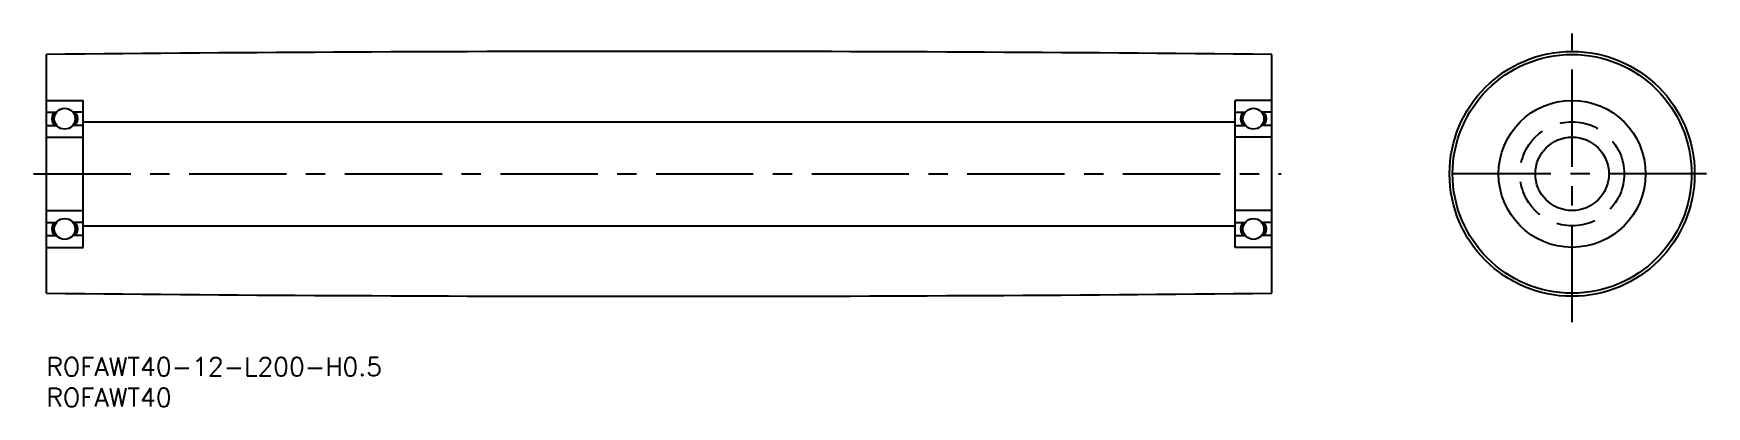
# Model space of a CAD drawing. Extents: x -2 to 271, y -8 to 53.
import ezdxf

# ---------------------------------------------------------------- set-up
doc = ezdxf.new("R2010")
doc.units = 0
doc.header["$LTSCALE"] = 0.5
doc.linetypes.add('CENTER', pattern=[50.8, 31.75, -6.35, 6.35, -6.35])
doc.linetypes.add('DASHED', pattern=[19.05, 12.7, -6.35])
for name, color, linetype in [('MSM_CENTER', 1, 'CENTER'), ('MSM_CONTINUOUS', 7, 'CONTINUOUS'), ('MSM_DASHED', 4, 'DASHED'), ('MSM_PART_NUMBER', 7, 'CONTINUOUS')]:
    doc.layers.add(name, color=color, linetype=linetype)
doc.styles.get("Standard").update_dxf_attribs({"font": 'txt.shx', "height": 3, "bigfont": 'bigfont.shx'})

# ---------------------------------------------------------------- blocks, each defined once
blk = doc.blocks.new('*U2')
at = {"layer": 'MSM_PART_NUMBER'}
blk.add_text('ROFAWT40-12-L200-H0.5', height=3, dxfattribs=at).set_placement((0, -3))
blk = doc.blocks.new('*U3')
at = {"layer": 'MSM_PART_NUMBER'}
blk.add_text('ROFAWT40', height=3, dxfattribs=at).set_placement((0, -8))

msp = doc.modelspace()

# ---------------------------------------------------------------- linework, layer by layer
at = {"layer": 'MSM_CENTER'}
for p, q in [((249, 5.77), (249, 52.93)), ((-2.1, 30), (201.5, 30)), ((270.94, 30), (226.67, 30))]:
    msp.add_line(p, q, dxfattribs=at)
at = {"layer": 'MSM_CONTINUOUS'}
for p, q in [((0, 10.5), (0, 49.5)), ((200, 10.5), (200, 49.5)), ((0, 42), (6, 42)), ((6, 18), (6, 42)), ((194, 18), (194, 42)), ((200, 42), (194, 42)), ((0, 40.08), (1.67, 40.08)), ((1.07, 39.79), (1.48, 39.79)), ((6, 40.08), (4.33, 40.08)), ((4.93, 39.79), (4.52, 39.79)), ((6, 38.5), (194, 38.5)), ((194, 40.08), (195.67, 40.08)), ((195.07, 39.79), (195.48, 39.79)), ((200, 40.08), (198.33, 40.08)), ((198.93, 39.79), (198.52, 39.79)), ((0, 37.92), (1.67, 37.92)), ((0, 36), (6, 36)), ((1.07, 38.21), (1.48, 38.21)), ((6, 37.92), (4.33, 37.92)), ((4.93, 38.21), (4.52, 38.21)), ((194, 37.92), (195.67, 37.92)), ((200, 36), (194, 36)), ((195.07, 38.21), (195.48, 38.21)), ((200, 37.92), (198.33, 37.92)), ((198.93, 38.21), (198.52, 38.21)), ((0, 24), (6, 24)), ((0, 22.08), (1.67, 22.08)), ((6, 22.08), (4.33, 22.08)), ((200, 24), (194, 24)), ((194, 22.08), (195.67, 22.08)), ((200, 22.08), (198.33, 22.08)), ((0, 19.92), (1.67, 19.92)), ((1.07, 21.79), (1.48, 21.79)), ((1.07, 20.21), (1.48, 20.21)), ((6, 19.92), (4.33, 19.92)), ((4.93, 21.79), (4.52, 21.79)), ((4.93, 20.21), (4.52, 20.21)), ((6, 21.5), (194, 21.5)), ((194, 19.92), (195.67, 19.92)), ((195.07, 21.79), (195.48, 21.79)), ((195.07, 20.21), (195.48, 20.21)), ((200, 19.92), (198.33, 19.92)), ((198.93, 21.79), (198.52, 21.79)), ((198.93, 20.21), (198.52, 20.21)), ((0, 18), (6, 18)), ((200, 18), (194, 18))]:
    msp.add_line(p, q, dxfattribs=at)
for centre, radius in [((249, 30), 20), ((249, 30), 19.5), ((249, 30), 12), ((3, 39), 1.71), ((197, 39), 1.71), ((249, 30), 6), ((3, 21), 1.71), ((197, 21), 1.71)]:
    msp.add_circle(centre, radius, dxfattribs=at)
for centre, radius, start, end in [((100, -9950.25), 10000.25, 89.427047, 90.572953), ((2.59, 39), 1.71, 152.4689, 207.5307), ((2.8, 39), 1.71, 152.469, 207.5305), ((3.2, 39), 1.71, 332.4695, 27.531), ((3.41, 39), 1.71, 332.4693, 27.5311), ((196.59, 39), 1.71, 152.4689, 207.5307), ((196.8, 39), 1.71, 152.469, 207.5305), ((197.2, 39), 1.71, 332.4695, 27.531), ((197.41, 39), 1.71, 332.4693, 27.5311), ((2.59, 21), 1.71, 152.4693, 207.5311), ((2.8, 21), 1.71, 152.4695, 207.531), ((3.2, 21), 1.71, 332.469, 27.5305), ((3.41, 21), 1.71, 332.4689, 27.5307), ((196.59, 21), 1.71, 152.4693, 207.5311), ((196.8, 21), 1.71, 152.4695, 207.531), ((197.2, 21), 1.71, 332.469, 27.5305), ((197.41, 21), 1.71, 332.4689, 27.5307), ((100, 10010.25), 10000.25, 269.427047, 270.572953)]:
    msp.add_arc(centre, radius, start, end, dxfattribs=at)
at = {"layer": 'MSM_DASHED'}
msp.add_circle((249, 30), 8.5, dxfattribs=at)

# ---------------------------------------------------------------- block references
at = {"layer": 'MSM_CONTINUOUS'}
for name in ['*U2', '*U3']:
    msp.add_blockref(name, (0, 0), dxfattribs=at)

doc.saveas('drawing.dxf')
